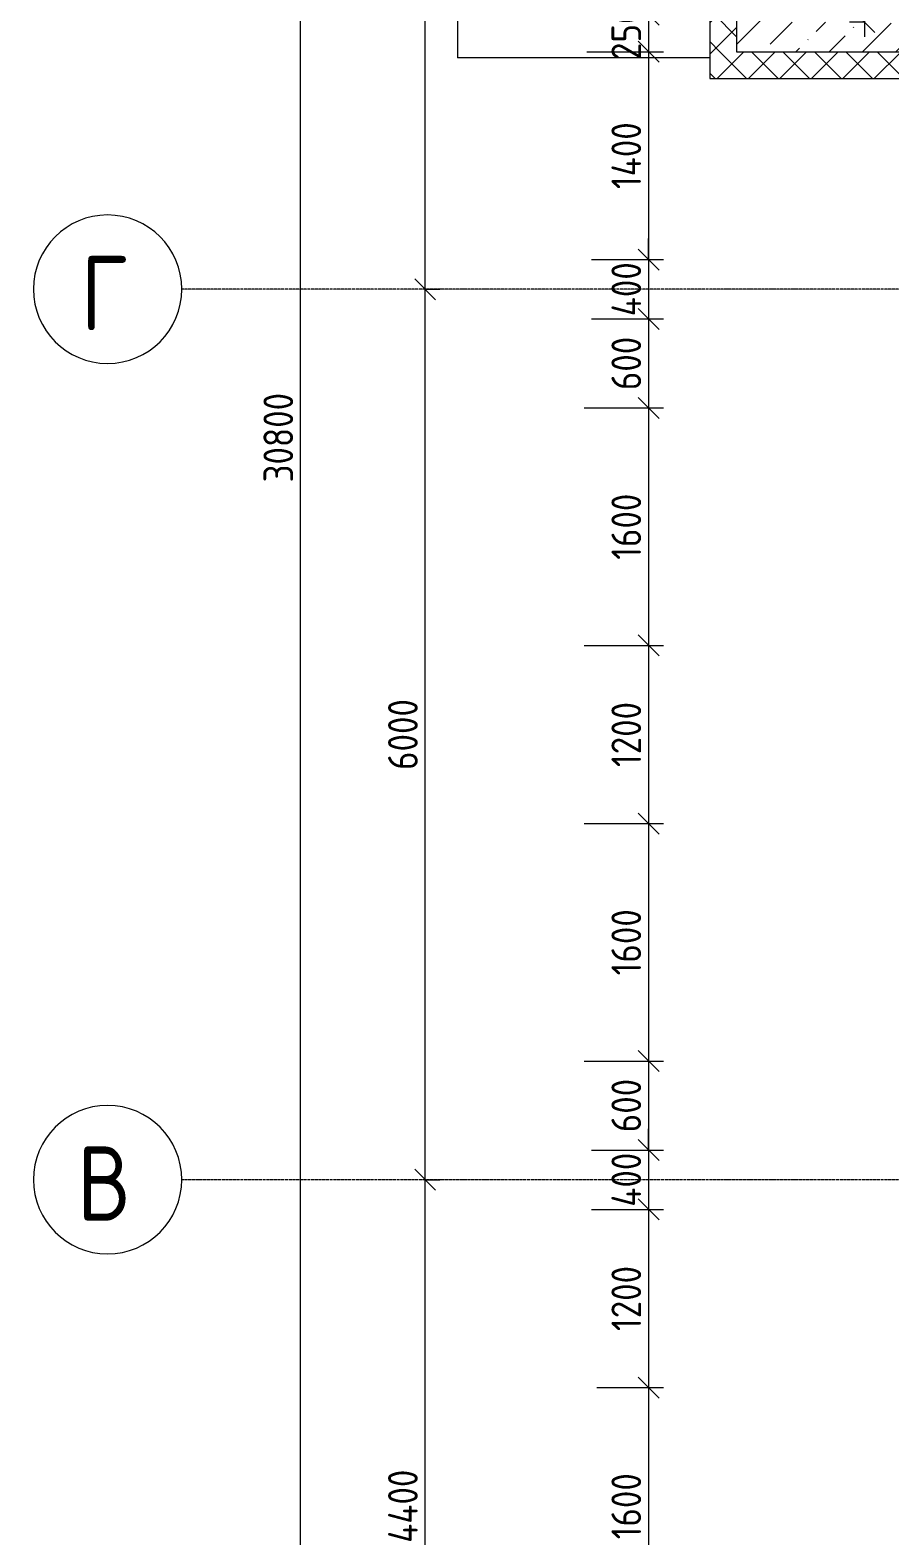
# Model space of a CAD drawing. Header units: millimetres. Extents: x -56773 to 221258, y -262288 to 26541.
# Drawn here: x -24978 to -19182, y -47860 to -37714 of the extents above; entities that cross this region are included whole.
import ezdxf

# ---------------------------------------------------------------- set-up
doc = ezdxf.new("R2010")
doc.units = ezdxf.units.MM
doc.linetypes.add('ADSK_Линия сетки', pattern=[25, 20, -2.5, 0, -2.5])
for name, color, linetype, lineweight in [('Оси', 7, 'Continuous', 9), ('Размеры', 7, 'Continuous', 9), ('Стены наружные', 7, 'Continuous', 18), ('Стены несущие', 7, 'Continuous', 30), ('Стены отделка', 7, 'Continuous', 30), ('Стены штриховка', 7, 'Continuous', 9)]:
    doc.layers.add(name, color=color, linetype=linetype, lineweight=lineweight)
doc.styles.add('GOST Common', font='', dxfattribs={"width": 0.9, "height": 500})
doc.styles.add('GOST Common_3', font='', dxfattribs={"width": 0.9, "height": 200})
doc.styles.get('GOST Common').set_extended_font_data('GOST Common')
doc.styles.get('GOST Common_3').set_extended_font_data('GOST Common')
doc.dimstyles.new('ADSK_Основной_2_0', dxfattribs={"dimscale": 304.8, "dimtxt": 201.142999, "dimasz": 0.463911, "dimexe": 0.328084, "dimexo": 0.328084, "dimgap": 0.164042, "dimtad": 1, "dimdec": 3, "dimrnd": 0.001, "dimdsep": 46, "dimtxsty": 'GOST Common_3', "dimblk1": 'OBLIQUE', "dimblk2": 'OBLIQUE', "dimsah": 1, "dimcen": 0.09, "dimdle": 0.328084, "dimazin": 2, "dimtfac": 1, "dimtdec": 4, "dimtix": 1, "dimtmove": 0, "dimatfit": 3, "dimfxl": 1, "dimtvp": 1, "dimtolj": 1, "dimtzin": 0, "dimlwd": 20, "dimlwe": 20, "dimarcsym": 2})
pattern_1 = [(45, (1283.93, -48864.63), (84.1895, 308.69595), [396.875, -79.375, 3.353, -76.022])]
pattern_2 = [(45, (1283.93, -48864.63), (-106.066, 106.066), []), (135, (1283.93, -48864.63), (-106.066, -106.066), [])]

# ---------------------------------------------------------------- blocks, each defined once
blk = doc.blocks.new('Ось сетки - Круг_Ø10 мм-8259-Кладочный план 1-го этажа')
at = {"layer": 'Оси', "lineweight": 20}
for start, end in [(360, 180), (180, 360)]:
    blk.add_arc((0, 0), 5, start, end, dxfattribs=at)
blk = doc.blocks.new('_Oblique')
at = {"color": 0, "linetype": 'ByBlock', "lineweight": -2}
blk.add_line((-0.5, -0.5), (0.5, 0.5), dxfattribs=at)
blk = doc.blocks.new('*D4369')
at = {"layer": 'Defpoints', "color": 0, "lineweight": 25, "transparency": 16777216}
for p in [(-22415, -45460), (-22315, -45460), (-22415, -49860)]:
    blk.add_point(p, dxfattribs=at)
at = {"layer": 'Размеры', "color": 0, "lineweight": 20, "transparency": 16777216}
for p, q in [((-22315, -49960), (-22315, -45360)), ((-22315, -45460), (-22215, -45460)), ((-22315, -49860), (-22215, -49860))]:
    blk.add_line(p, q, dxfattribs=at)
at = {"layer": 'Размеры', "color": 0, "lineweight": 20, "transparency": 16777216, "xscale": 141.4, "yscale": 141.4, "zscale": 141.4}
for p, rotation in [((-22315, -45460), 90), ((-22315, -49860), 270)]:
    blk.add_blockref('_Oblique', p, dxfattribs=dict(at, rotation=rotation))
at = {"layer": 'Размеры', "color": 0, "lineweight": 9, "transparency": 16777216, "insert": (-22465, -47660), "char_height": 200, "width": 646.38, "attachment_point": 5, "rotation": 90, "style": 'GOST Common_3'}
blk.add_mtext('\\A1;4400', dxfattribs=at)
blk = doc.blocks.new('*D4370')
at = {"layer": 'Defpoints', "color": 0, "lineweight": 25, "transparency": 16777216}
for p in [(-22415, -39460), (-22315, -39460), (-22415, -45460)]:
    blk.add_point(p, dxfattribs=at)
at = {"layer": 'Размеры', "color": 0, "lineweight": 20, "transparency": 16777216}
for p, q in [((-22315, -45560), (-22315, -39360)), ((-22315, -39460), (-22215, -39460)), ((-22315, -45460), (-22215, -45460))]:
    blk.add_line(p, q, dxfattribs=at)
at = {"layer": 'Размеры', "color": 0, "lineweight": 20, "transparency": 16777216, "xscale": 141.4, "yscale": 141.4, "zscale": 141.4}
for p, rotation in [((-22315, -39460), 90), ((-22315, -45460), 270)]:
    blk.add_blockref('_Oblique', p, dxfattribs=dict(at, rotation=rotation))
at = {"layer": 'Размеры', "color": 0, "lineweight": 9, "transparency": 16777216, "insert": (-22465, -42460), "char_height": 200, "width": 605.47, "attachment_point": 5, "rotation": 90, "style": 'GOST Common_3'}
blk.add_mtext('\\A1;6000', dxfattribs=at)
blk = doc.blocks.new('*D4371')
at = {"layer": 'Defpoints', "color": 0, "lineweight": 25, "transparency": 16777216}
for p in [(-22415, -34060), (-22315, -34060), (-22415, -39460)]:
    blk.add_point(p, dxfattribs=at)
at = {"layer": 'Размеры', "color": 0, "lineweight": 20, "transparency": 16777216}
for p, q in [((-22315, -39560), (-22315, -33960)), ((-22315, -34060), (-22215, -34060)), ((-22315, -39460), (-22215, -39460))]:
    blk.add_line(p, q, dxfattribs=at)
at = {"layer": 'Размеры', "color": 0, "lineweight": 20, "transparency": 16777216, "xscale": 141.4, "yscale": 141.4, "zscale": 141.4}
for p, rotation in [((-22315, -34060), 90), ((-22315, -39460), 270)]:
    blk.add_blockref('_Oblique', p, dxfattribs=dict(at, rotation=rotation))
at = {"layer": 'Размеры', "color": 0, "lineweight": 9, "transparency": 16777216, "insert": (-22465, -36760), "char_height": 200, "width": 625.93, "attachment_point": 5, "rotation": 90, "style": 'GOST Common_3'}
blk.add_mtext('\\A1;5400', dxfattribs=at)
blk = doc.blocks.new('*D4374')
at = {"layer": 'Defpoints', "color": 0, "lineweight": 25, "transparency": 16777216}
for p in [(-23255, -25060), (-23155, -25060), (-23255, -55860)]:
    blk.add_point(p, dxfattribs=at)
at = {"layer": 'Размеры', "color": 0, "lineweight": 20, "transparency": 16777216}
for p, q in [((-23155, -55960), (-23155, -24960)), ((-23155, -25060), (-23055, -25060)), ((-23155, -55860), (-23055, -55860))]:
    blk.add_line(p, q, dxfattribs=at)
at = {"layer": 'Размеры', "color": 0, "lineweight": 20, "transparency": 16777216, "xscale": 141.4, "yscale": 141.4, "zscale": 141.4}
for p, rotation in [((-23155, -25060), 90), ((-23155, -55860), 270)]:
    blk.add_blockref('_Oblique', p, dxfattribs=dict(at, rotation=rotation))
at = {"layer": 'Размеры', "color": 0, "lineweight": 9, "transparency": 16777216, "insert": (-23305, -40460), "char_height": 200, "width": 756.84, "attachment_point": 5, "rotation": 90, "style": 'GOST Common_3'}
blk.add_mtext('\\A1;30800', dxfattribs=at)
blk = doc.blocks.new('*D4277')
at = {"layer": 'Defpoints', "color": 0, "lineweight": 25, "transparency": 16777216}
for p in [(-20709, -37610), (-21325, -37860), (-20809, -37860)]:
    blk.add_point(p, dxfattribs=at)
at = {"layer": 'Размеры', "color": 0, "lineweight": 20, "transparency": 16777216}
for p, q in [((-20809, -37610), (-20809, -37468)), ((-20809, -37610), (-20909, -37610)), ((-20809, -37610), (-20809, -37860)), ((-21225, -37860), (-20709, -37860)), ((-20809, -37860), (-20809, -38001))]:
    blk.add_line(p, q, dxfattribs=at)
at = {"layer": 'Размеры', "color": 0, "lineweight": 20, "transparency": 16777216, "xscale": 141.4, "yscale": 141.4, "zscale": 141.4}
for p, rotation in [((-20809, -37610), 270), ((-20809, -37860), 90)]:
    blk.add_blockref('_Oblique', p, dxfattribs=dict(at, rotation=rotation))
at = {"layer": 'Размеры', "color": 0, "lineweight": 9, "transparency": 16777216, "insert": (-20959, -37735), "char_height": 200, "width": 454.11, "attachment_point": 5, "rotation": 90, "style": 'GOST Common_3'}
blk.add_mtext('\\A1;250', dxfattribs=at)
blk = doc.blocks.new('*D4278')
at = {"layer": 'Defpoints', "color": 0, "lineweight": 25, "transparency": 16777216}
for p in [(-21325, -37860), (-21293, -39260), (-20809, -39260)]:
    blk.add_point(p, dxfattribs=at)
at = {"layer": 'Размеры', "color": 0, "lineweight": 20, "transparency": 16777216}
for p, q in [((-20809, -37760), (-20809, -39360)), ((-21225, -37860), (-20709, -37860)), ((-21193, -39260), (-20709, -39260))]:
    blk.add_line(p, q, dxfattribs=at)
at = {"layer": 'Размеры', "color": 0, "lineweight": 20, "transparency": 16777216, "xscale": 141.4, "yscale": 141.4, "zscale": 141.4}
for p, rotation in [((-20809, -37860), 90), ((-20809, -39260), 270)]:
    blk.add_blockref('_Oblique', p, dxfattribs=dict(at, rotation=rotation))
at = {"layer": 'Размеры', "color": 0, "lineweight": 9, "transparency": 16777216, "insert": (-20959, -38560), "char_height": 200, "width": 580.93, "attachment_point": 5, "rotation": 90, "style": 'GOST Common_3'}
blk.add_mtext('\\A1;1400', dxfattribs=at)
blk = doc.blocks.new('*D4279')
at = {"layer": 'Defpoints', "color": 0, "lineweight": 25, "transparency": 16777216}
for p in [(-21293, -39260), (-21293, -39660), (-20809, -39660)]:
    blk.add_point(p, dxfattribs=at)
at = {"layer": 'Размеры', "color": 0, "lineweight": 20, "transparency": 16777216}
for p, q in [((-20809, -39260), (-20809, -39118)), ((-21193, -39260), (-20709, -39260)), ((-20809, -39260), (-20809, -39660)), ((-21193, -39660), (-20709, -39660)), ((-20809, -39660), (-20809, -39801))]:
    blk.add_line(p, q, dxfattribs=at)
at = {"layer": 'Размеры', "color": 0, "lineweight": 20, "transparency": 16777216, "xscale": 141.4, "yscale": 141.4, "zscale": 141.4}
for p, rotation in [((-20809, -39260), 270), ((-20809, -39660), 90)]:
    blk.add_blockref('_Oblique', p, dxfattribs=dict(at, rotation=rotation))
at = {"layer": 'Размеры', "color": 0, "lineweight": 9, "transparency": 16777216, "insert": (-20959, -39460), "char_height": 200, "width": 474.56, "attachment_point": 5, "rotation": 90, "style": 'GOST Common_3'}
blk.add_mtext('\\A1;400', dxfattribs=at)
blk = doc.blocks.new('*D4280')
at = {"layer": 'Defpoints', "color": 0, "lineweight": 25, "transparency": 16777216}
for p in [(-21293, -39660), (-21342, -40260), (-20809, -40260)]:
    blk.add_point(p, dxfattribs=at)
at = {"layer": 'Размеры', "color": 0, "lineweight": 20, "transparency": 16777216}
for p, q in [((-20809, -39560), (-20809, -40360)), ((-21193, -39660), (-20709, -39660)), ((-21242, -40260), (-20709, -40260))]:
    blk.add_line(p, q, dxfattribs=at)
at = {"layer": 'Размеры', "color": 0, "lineweight": 20, "transparency": 16777216, "xscale": 141.4, "yscale": 141.4, "zscale": 141.4}
for p, rotation in [((-20809, -39660), 90), ((-20809, -40260), 270)]:
    blk.add_blockref('_Oblique', p, dxfattribs=dict(at, rotation=rotation))
at = {"layer": 'Размеры', "color": 0, "lineweight": 9, "transparency": 16777216, "insert": (-20959, -39960), "char_height": 200, "width": 454.11, "attachment_point": 5, "rotation": 90, "style": 'GOST Common_3'}
blk.add_mtext('\\A1;600', dxfattribs=at)
blk = doc.blocks.new('*D4281')
at = {"layer": 'Defpoints', "color": 0, "lineweight": 25, "transparency": 16777216}
for p in [(-21342, -40260), (-21342, -41860), (-20809, -41860)]:
    blk.add_point(p, dxfattribs=at)
at = {"layer": 'Размеры', "color": 0, "lineweight": 20, "transparency": 16777216}
for p, q in [((-20809, -40160), (-20809, -41960)), ((-21242, -40260), (-20709, -40260)), ((-21242, -41860), (-20709, -41860))]:
    blk.add_line(p, q, dxfattribs=at)
at = {"layer": 'Размеры', "color": 0, "lineweight": 20, "transparency": 16777216, "xscale": 141.4, "yscale": 141.4, "zscale": 141.4}
for p, rotation in [((-20809, -40260), 90), ((-20809, -41860), 270)]:
    blk.add_blockref('_Oblique', p, dxfattribs=dict(at, rotation=rotation))
at = {"layer": 'Размеры', "color": 0, "lineweight": 9, "transparency": 16777216, "insert": (-20959, -41060), "char_height": 200, "width": 560.47, "attachment_point": 5, "rotation": 90, "style": 'GOST Common_3'}
blk.add_mtext('\\A1;1600', dxfattribs=at)
blk = doc.blocks.new('*D4282')
at = {"layer": 'Defpoints', "color": 0, "lineweight": 25, "transparency": 16777216}
for p in [(-21342, -41860), (-21342, -43060), (-20809, -43060)]:
    blk.add_point(p, dxfattribs=at)
at = {"layer": 'Размеры', "color": 0, "lineweight": 20, "transparency": 16777216}
for p, q in [((-20809, -41760), (-20809, -43160)), ((-21242, -41860), (-20709, -41860)), ((-21242, -43060), (-20709, -43060))]:
    blk.add_line(p, q, dxfattribs=at)
at = {"layer": 'Размеры', "color": 0, "lineweight": 20, "transparency": 16777216, "xscale": 141.4, "yscale": 141.4, "zscale": 141.4}
for p, rotation in [((-20809, -41860), 90), ((-20809, -43060), 270)]:
    blk.add_blockref('_Oblique', p, dxfattribs=dict(at, rotation=rotation))
at = {"layer": 'Размеры', "color": 0, "lineweight": 9, "transparency": 16777216, "insert": (-20959, -42460), "char_height": 200, "width": 560.47, "attachment_point": 5, "rotation": 90, "style": 'GOST Common_3'}
blk.add_mtext('\\A1;1200', dxfattribs=at)
blk = doc.blocks.new('*D4283')
at = {"layer": 'Defpoints', "color": 0, "lineweight": 25, "transparency": 16777216}
for p in [(-21342, -43060), (-21342, -44660), (-20809, -44660)]:
    blk.add_point(p, dxfattribs=at)
at = {"layer": 'Размеры', "color": 0, "lineweight": 20, "transparency": 16777216}
for p, q in [((-20809, -42960), (-20809, -44760)), ((-21242, -43060), (-20709, -43060)), ((-21242, -44660), (-20709, -44660))]:
    blk.add_line(p, q, dxfattribs=at)
at = {"layer": 'Размеры', "color": 0, "lineweight": 20, "transparency": 16777216, "xscale": 141.4, "yscale": 141.4, "zscale": 141.4}
for p, rotation in [((-20809, -43060), 90), ((-20809, -44660), 270)]:
    blk.add_blockref('_Oblique', p, dxfattribs=dict(at, rotation=rotation))
at = {"layer": 'Размеры', "color": 0, "lineweight": 9, "transparency": 16777216, "insert": (-20959, -43860), "char_height": 200, "width": 560.47, "attachment_point": 5, "rotation": 90, "style": 'GOST Common_3'}
blk.add_mtext('\\A1;1600', dxfattribs=at)
blk = doc.blocks.new('*D4284')
at = {"layer": 'Defpoints', "color": 0, "lineweight": 25, "transparency": 16777216}
for p in [(-21342, -44660), (-21293, -45260), (-20809, -45260)]:
    blk.add_point(p, dxfattribs=at)
at = {"layer": 'Размеры', "color": 0, "lineweight": 20, "transparency": 16777216}
for p, q in [((-20809, -44560), (-20809, -45360)), ((-21242, -44660), (-20709, -44660)), ((-21193, -45260), (-20709, -45260))]:
    blk.add_line(p, q, dxfattribs=at)
at = {"layer": 'Размеры', "color": 0, "lineweight": 20, "transparency": 16777216, "xscale": 141.4, "yscale": 141.4, "zscale": 141.4}
for p, rotation in [((-20809, -44660), 90), ((-20809, -45260), 270)]:
    blk.add_blockref('_Oblique', p, dxfattribs=dict(at, rotation=rotation))
at = {"layer": 'Размеры', "color": 0, "lineweight": 9, "transparency": 16777216, "insert": (-20959, -44960), "char_height": 200, "width": 454.11, "attachment_point": 5, "rotation": 90, "style": 'GOST Common_3'}
blk.add_mtext('\\A1;600', dxfattribs=at)
blk = doc.blocks.new('*D4285')
at = {"layer": 'Defpoints', "color": 0, "lineweight": 25, "transparency": 16777216}
for p in [(-21293, -45260), (-21293, -45660), (-20809, -45660)]:
    blk.add_point(p, dxfattribs=at)
at = {"layer": 'Размеры', "color": 0, "lineweight": 20, "transparency": 16777216}
for p, q in [((-20809, -45260), (-20809, -45118)), ((-21193, -45260), (-20709, -45260)), ((-20809, -45260), (-20809, -45660)), ((-21193, -45660), (-20709, -45660)), ((-20809, -45660), (-20809, -45801))]:
    blk.add_line(p, q, dxfattribs=at)
at = {"layer": 'Размеры', "color": 0, "lineweight": 20, "transparency": 16777216, "xscale": 141.4, "yscale": 141.4, "zscale": 141.4}
for p, rotation in [((-20809, -45260), 270), ((-20809, -45660), 90)]:
    blk.add_blockref('_Oblique', p, dxfattribs=dict(at, rotation=rotation))
at = {"layer": 'Размеры', "color": 0, "lineweight": 9, "transparency": 16777216, "insert": (-20959, -45460), "char_height": 200, "width": 474.56, "attachment_point": 5, "rotation": 90, "style": 'GOST Common_3'}
blk.add_mtext('\\A1;400', dxfattribs=at)
blk = doc.blocks.new('*D4286')
at = {"layer": 'Defpoints', "color": 0, "lineweight": 25, "transparency": 16777216}
for p in [(-21293, -45660), (-21258, -46860), (-20809, -46860)]:
    blk.add_point(p, dxfattribs=at)
at = {"layer": 'Размеры', "color": 0, "lineweight": 20, "transparency": 16777216}
for p, q in [((-20809, -45560), (-20809, -46960)), ((-21193, -45660), (-20709, -45660)), ((-21158, -46860), (-20709, -46860))]:
    blk.add_line(p, q, dxfattribs=at)
at = {"layer": 'Размеры', "color": 0, "lineweight": 20, "transparency": 16777216, "xscale": 141.4, "yscale": 141.4, "zscale": 141.4}
for p, rotation in [((-20809, -45660), 90), ((-20809, -46860), 270)]:
    blk.add_blockref('_Oblique', p, dxfattribs=dict(at, rotation=rotation))
at = {"layer": 'Размеры', "color": 0, "lineweight": 9, "transparency": 16777216, "insert": (-20959, -46260), "char_height": 200, "width": 560.47, "attachment_point": 5, "rotation": 90, "style": 'GOST Common_3'}
blk.add_mtext('\\A1;1200', dxfattribs=at)
blk = doc.blocks.new('*D4287')
at = {"layer": 'Defpoints', "color": 0, "lineweight": 25, "transparency": 16777216}
for p in [(-21258, -46860), (-21342, -48460), (-20809, -48460)]:
    blk.add_point(p, dxfattribs=at)
at = {"layer": 'Размеры', "color": 0, "lineweight": 20, "transparency": 16777216}
for p, q in [((-20809, -46760), (-20809, -48560)), ((-21158, -46860), (-20709, -46860)), ((-21242, -48460), (-20709, -48460))]:
    blk.add_line(p, q, dxfattribs=at)
at = {"layer": 'Размеры', "color": 0, "lineweight": 20, "transparency": 16777216, "xscale": 141.4, "yscale": 141.4, "zscale": 141.4}
for p, rotation in [((-20809, -46860), 90), ((-20809, -48460), 270)]:
    blk.add_blockref('_Oblique', p, dxfattribs=dict(at, rotation=rotation))
at = {"layer": 'Размеры', "color": 0, "lineweight": 9, "transparency": 16777216, "insert": (-20959, -47660), "char_height": 200, "width": 560.47, "attachment_point": 5, "rotation": 90, "style": 'GOST Common_3'}
blk.add_mtext('\\A1;1600', dxfattribs=at)
blk = doc.blocks.new('*D4112')
at = {"layer": 'Defpoints', "color": 0, "lineweight": 25, "transparency": 16777216}
for p in [(-19254, -36180), (-19354, -37660), (-19254, -37660)]:
    blk.add_point(p, dxfattribs=at)
at = {"layer": 'Размеры', "color": 0, "lineweight": 20, "transparency": 16777216}
for p, q in [((-19354, -36080), (-19354, -37760)), ((-19354, -36180), (-19454, -36180)), ((-19354, -37660), (-19454, -37660))]:
    blk.add_line(p, q, dxfattribs=at)
at = {"layer": 'Размеры', "color": 0, "lineweight": 20, "transparency": 16777216, "xscale": 141.4, "yscale": 141.4, "zscale": 141.4}
for p, rotation in [((-19354, -36180), 90), ((-19354, -37660), 270)]:
    blk.add_blockref('_Oblique', p, dxfattribs=dict(at, rotation=rotation))
at = {"layer": 'Размеры', "color": 0, "lineweight": 9, "transparency": 16777216, "insert": (-19504, -36920), "char_height": 200, "width": 580.93, "attachment_point": 5, "rotation": 90, "style": 'GOST Common_3'}
blk.add_mtext('\\A1;1480', dxfattribs=at)

msp = doc.modelspace()

# ---------------------------------------------------------------- hatches: boundary and pattern name
at = {"layer": 'Стены наружные', "lineweight": 9}
h = msp.add_hatch(dxfattribs=at)
h.set_pattern_fill('FP_4', color=256, style=0, pattern_type=2)
h.set_pattern_definition(pattern_2)
h.paths.add_polyline_path([(-20396.0657, -37859.6624), (-20216.0657, -37859.6624), (-20216.0657, -37609.6624), (-20396.0657, -37609.6624)])
h.paths.add_polyline_path([(-20396.0657, -36259.6624), (-20216.0657, -36259.6624), (-20216.0657, -35959.6624), (-20396.0657, -35959.6624)])
h.paths.add_polyline_path([(-20216.0657, -34409.6624), (-20216.0657, -34059.6624), (-20396.0657, -34059.6624), (-20396.0657, -34409.6624)])
h = msp.add_hatch(dxfattribs=at)
h.set_pattern_fill('FP_1', color=256, style=0, pattern_type=2)
h.set_pattern_definition(pattern_1)
h.paths.add_polyline_path([(-20016.0657, -37859.6624), (-20016.0657, -37609.6624), (-20216.0657, -37609.6624), (-20216.0657, -37859.6624)])
h.paths.add_polyline_path([(-20016.0657, -36259.6624), (-20016.0657, -35959.6624), (-20216.0657, -35959.6624), (-20216.0657, -36259.6624)])
h.paths.add_polyline_path([(-20016.0657, -34409.6624), (-20016.0657, -34259.6624), (-20216.0657, -34259.6624), (-20216.0657, -34409.6624)])
h = msp.add_hatch(dxfattribs=at)
h.set_pattern_fill('FP_1', color=256, style=0, pattern_type=2)
h.set_pattern_definition(pattern_1)
h.paths.add_polyline_path([(-14116.0657, -37859.6624), (-11816.0657, -37859.6624), (-11816.0657, -37659.6624), (-20016.0657, -37659.6624), (-20016.0657, -37859.6624), (-14141.0657, -37859.6624)])
h = msp.add_hatch(dxfattribs=at)
h.set_pattern_fill('FP_4', color=256, style=0, pattern_type=2)
h.set_pattern_definition(pattern_2)
h.paths.add_polyline_path([(-18566.0657, -38039.6624), (-18566.0657, -37859.6624), (-20396.0657, -37859.6624), (-20396.0657, -38039.6624), (-18696.0657, -38039.6624)])

# ---------------------------------------------------------------- linework, layer by layer
at = {"layer": 'Оси', "linetype": 'ADSK_Линия сетки', "lineweight": 5}
for p, q in [((63681.4538, -39459.6624), (-23956.1623, -39459.6624)), ((63681.4538, -45459.6624), (-23956.1623, -45459.6624))]:
    msp.add_line(p, q, dxfattribs=at)
at = {"layer": 'Стены наружные', "lineweight": 9}
for p in [(-22096.0657, -37649.6624), (-20396.0657, -37899.6624)]:
    msp.add_line(p, (-22096.0657, -37899.6624), dxfattribs=at)
at = {"layer": 'Стены несущие', "lineweight": 9}
msp.add_line((-20216.0657, -37859.6624), (-18566.0657, -37859.6624), dxfattribs=at)
at = {"layer": 'Стены отделка', "lineweight": 18}
for p, q in [((-20396.0657, -37609.6624), (-20396.0657, -38039.6624)), ((-20396.0657, -38039.6624), (-18696.0657, -38039.6624))]:
    msp.add_line(p, q, dxfattribs=at)
at = {"layer": 'Стены штриховка', "lineweight": 9}
msp.add_line((-20216.0657, -37609.6624), (-20216.0657, -37859.6624), dxfattribs=at)

# ---------------------------------------------------------------- block references
at = {"layer": 'Оси', "lineweight": 20, "xscale": 99.99999999999993, "yscale": 99.99999999999993, "zscale": 99.99999999999993, "rotation": 89.9999999999998}
for p in [(-24456.1623, -39459.6624), (-24456.1623, -45459.6624)]:
    msp.add_blockref('Ось сетки - Круг_Ø10 мм-8259-Кладочный план 1-го этажа', p, dxfattribs=at)

# ---------------------------------------------------------------- texts
at = {"layer": 'Оси', "char_height": 500, "attachment_point": 1, "style": 'GOST Common'}
for s, insert, width in [('\\fGOST Common|b0|i0|c204|p34|;\\W.9;Г', (-24637.5894, -39235.1035), 389.620125), ('\\fGOST Common|b0|i0|c204|p34|;\\W.9;В', (-24661.4394, -45235.1035), 447.341625)]:
    msp.add_mtext(s, dxfattribs=dict(at, insert=insert, width=width))

# ---------------------------------------------------------------- dimensions: what is measured, and where the dimension line sits
at = {"layer": 'Размеры', "lineweight": 9}
for base, p1, p2, override, picture, middle in [((-23155.3885, -25059.6624), (-23255.3734, -55859.6624), (-23255.3734, -25059.6624), {"dimpost": '<>', "dimfxl": 30800}, '*D4374', (-23305.3885, -40459.6624)), ((-22315.3885, -34059.6624), (-22415.3734, -39459.6624), (-22415.3734, -34059.6624), {"dimpost": '<>', "dimfxl": 5400}, '*D4371', (-22465.3885, -36759.6624)), ((-19353.5072, -37659.6624), (-19253.5223, -36179.6624), (-19253.5223, -37659.6624), {"dimpost": '<>', "dimfxl": 1480}, '*D4112', (-19503.5072, -36919.6624)), ((-20808.7681, -37859.6624), (-20708.7832, -37609.6624), (-21324.5157, -37859.6624), {"dimpost": '<>', "dimfxl": 664.549864}, '*D4277', (-20958.7681, -37734.6624)), ((-20808.7681, -39259.6624), (-21324.5157, -37859.6624), (-21292.6603, -39259.6624), {"dimpost": '<>', "dimfxl": 1400.36237}, '*D4278', (-20958.7681, -38559.6624)), ((-20808.7681, -39659.6624), (-21292.6603, -39259.6624), (-21292.6603, -39659.6624), {"dimpost": '<>', "dimfxl": 400}, '*D4279', (-20958.7681, -39459.6624)), ((-22315.3885, -39459.6624), (-22415.3734, -45459.6624), (-22415.3734, -39459.6624), {"dimpost": '<>', "dimfxl": 6000}, '*D4370', (-22465.3885, -42459.6624)), ((-20808.7681, -40259.6624), (-21292.6603, -39659.6624), (-21341.6603, -40259.6624), {"dimpost": '<>', "dimfxl": 601.997508}, '*D4280', (-20958.7681, -39959.6624)), ((-20808.7681, -41859.6624), (-21341.6603, -40259.6624), (-21341.6603, -41859.6624), {"dimpost": '<>', "dimfxl": 1600}, '*D4281', (-20958.7681, -41059.6624)), ((-20808.7681, -43059.6624), (-21341.6603, -41859.6624), (-21341.6603, -43059.6624), {"dimpost": '<>', "dimfxl": 1200}, '*D4282', (-20958.7681, -42459.6624)), ((-20808.7681, -44659.6624), (-21341.6603, -43059.6624), (-21341.6603, -44659.6624), {"dimpost": '<>', "dimfxl": 1600}, '*D4283', (-20958.7681, -43859.6624)), ((-20808.7681, -45259.6624), (-21341.6603, -44659.6624), (-21292.6603, -45259.6624), {"dimpost": '<>', "dimfxl": 601.997508}, '*D4284', (-20958.7681, -44959.6624)), ((-20808.7681, -45659.6624), (-21292.6603, -45259.6624), (-21292.6603, -45659.6624), {"dimpost": '<>', "dimfxl": 400}, '*D4285', (-20958.7681, -45459.6624)), ((-22315.3885, -45459.6624), (-22415.3734, -49859.6624), (-22415.3734, -45459.6624), {"dimpost": '<>', "dimfxl": 4400}, '*D4369', (-22465.3885, -47659.6624)), ((-20808.7681, -46859.6624), (-21292.6603, -45659.6624), (-21257.9149, -46859.6624), {"dimpost": '<>', "dimfxl": 1200.502914}, '*D4286', (-20958.7681, -46259.6624)), ((-20808.7681, -48459.6624), (-21257.9149, -46859.6624), (-21341.6603, -48459.6624), {"dimpost": '<>', "dimfxl": 1602.190157}, '*D4287', (-20958.7681, -47659.6624))]:
    dim = msp.add_linear_dim(base=base, p1=p1, p2=p2, angle=90, dimstyle='ADSK_Основной_2_0', override=override, dxfattribs=at)
    dim.commit()
    dim.dimension.update_dxf_attribs({"geometry": picture, "text_midpoint": middle})

doc.saveas('drawing.dxf')
